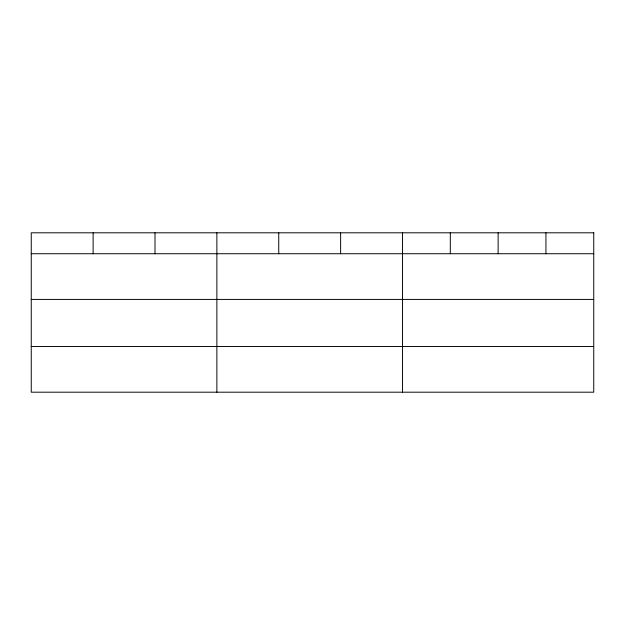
<?xml version="1.0" encoding="UTF-8"?>
<svg xmlns="http://www.w3.org/2000/svg" width="625" height="625" viewBox="0 0 625 625"><rect width="100%" height="100%" fill="white"/><g stroke="black" fill="none" stroke-linecap="round" stroke-linejoin="round"><path stroke-width="0.94" d="M31.25 253.727L593.75 253.727M31.25 299.422L593.75 299.422M31.25 346.5L593.75 346.5M545.938 232.805L545.938 253.727M498.125 232.805L498.125 253.727M450.312 232.805L450.312 253.727M402.5 232.805L402.5 392.195M340.625 232.805L340.625 253.727M278.75 232.805L278.75 253.727M216.875 232.805L216.875 392.195M155 232.805L155 253.727M93.125 232.805L93.125 253.727M593.75 232.805L31.25 232.805L31.25 392.195L593.75 392.195L593.75 232.805"/></g></svg>
